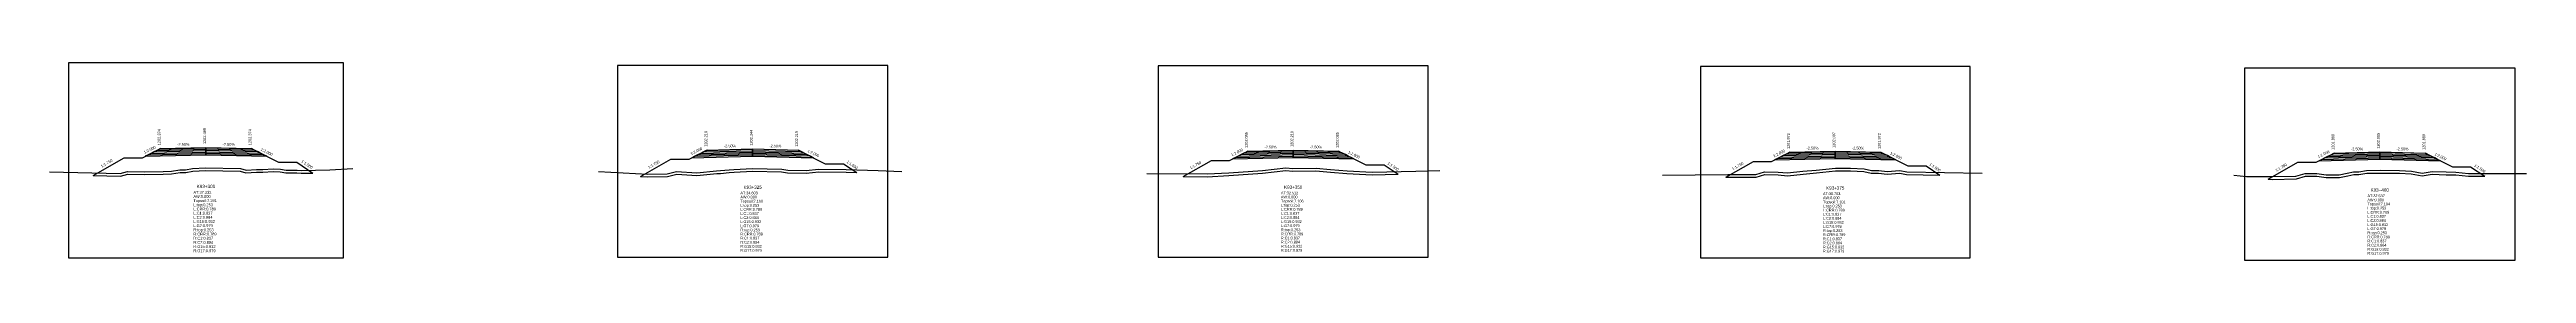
# Model space of a CAD drawing. Extents: x -7 to 78429, y 1189 to 1262.
# Drawn here: x 18694 to 18966.6, y 1190.1 to 1211.8 of the extents above; entities that cross this region are included whole.
import ezdxf
from ezdxf.enums import TextEntityAlignment as Align

# ---------------------------------------------------------------- set-up
doc = ezdxf.new("R2010")
doc.units = 0

msp = doc.modelspace()

# ---------------------------------------------------------------- linework, layer by layer
at = {"layer": 'A4_BORDER', "color": 7}
for points in [[(18696.074, 1190.398), (18726.332, 1190.398), (18726.332, 1211.792), (18696.074, 1211.792), (18696.074, 1190.398)], [(18756.502, 1190.448), (18786.241, 1190.448), (18786.241, 1211.476), (18756.502, 1211.476), (18756.502, 1190.448)], [(18816.018, 1190.464), (18845.718, 1190.464), (18845.718, 1211.464), (18816.018, 1211.464), (18816.018, 1190.464)], [(18875.676, 1190.375), (18905.376, 1190.375), (18905.376, 1211.375), (18875.676, 1211.375), (18875.676, 1190.375)], [(18935.556, 1190.126), (18965.35, 1190.126), (18965.35, 1211.192), (18935.556, 1211.192), (18935.556, 1190.126)]]:
    msp.add_lwpolyline(points, dxfattribs=at)
at = {"layer": 'CLEAR_GROUND', "color": 8}
for points in [[(18698.773, 1199.414), (18701.803, 1199.349), (18702.616, 1199.555), (18704.462, 1199.542), (18706.507, 1199.57), (18707.422, 1199.595), (18708.355, 1199.747), (18708.989, 1199.756), (18709.74, 1199.895), (18711.165, 1199.979), (18714.952, 1199.888), (18715.579, 1199.708), (18716.773, 1199.795), (18717.454, 1199.778), (18718.598, 1199.855), (18719.365, 1199.829), (18720.001, 1199.718), (18721.216, 1199.702), (18721.676, 1199.663), (18722.979, 1199.69)], [(18759.03, 1199.31), (18759.818, 1199.267), (18761.993, 1199.295), (18763.029, 1199.551), (18765.233, 1199.427), (18767.43, 1199.636), (18767.849, 1199.658), (18768.794, 1199.762), (18769.333, 1199.788), (18771.367, 1199.881), (18774.54, 1199.831), (18775.22, 1199.707), (18777.264, 1199.671), (18778.639, 1199.824), (18781.649, 1199.796), (18782.822, 1199.752)], [(18818.769, 1199.314), (18821.414, 1199.289), (18823.786, 1199.412), (18827.497, 1199.675), (18830.07, 1199.956), (18830.825, 1199.881), (18833.369, 1199.929), (18834.96, 1199.788), (18836.774, 1199.652), (18839.561, 1199.492), (18842.408, 1199.558)], [(18878.469, 1199.225), (18878.689, 1199.228), (18881.828, 1199.235), (18882.786, 1199.521), (18884.244, 1199.478), (18885.283, 1199.404), (18886.98, 1199.582), (18888.47, 1199.724), (18890.551, 1199.921), (18892.205, 1199.934), (18893.682, 1199.865), (18894.461, 1199.675), (18895.297, 1199.662), (18896.233, 1199.568), (18897.627, 1199.674), (18898.379, 1199.537), (18902.024, 1199.474)], [(18938.169, 1199.004), (18938.618, 1199), (18941.277, 1199.06), (18942.294, 1199.35), (18943.522, 1199.353), (18944.55, 1199.207), (18946.016, 1199.2), (18946.935, 1199.371), (18947.594, 1199.53), (18948.168, 1199.521), (18949.027, 1199.665), (18950.484, 1199.695), (18952.629, 1199.678), (18953.919, 1199.608), (18955.128, 1199.378), (18956.229, 1199.56), (18957.749, 1199.509), (18958.826, 1199.489), (18960.221, 1199.353), (18962.005, 1199.345)]]:
    msp.add_lwpolyline(points, dxfattribs=at)
at = {"layer": 'DESIGN_ROAD_TRIMMED', "color": 1}
for points in [[(18698.773, 1199.414), (18702.203, 1201.374), (18704.203, 1201.374), (18706.203, 1202.374), (18706.203, 1202.374), (18706.098, 1202.321), (18706.098, 1202.321), (18705.782, 1202.163), (18705.782, 1202.163), (18705.466, 1202.006), (18705.466, 1202.006), (18705.15, 1201.848), (18705.15, 1201.848), (18704.835, 1201.69), (18704.835, 1201.69), (18704.519, 1201.532), (18711.203, 1201.699), (18711.203, 1201.849), (18711.203, 1201.849), (18711.203, 1201.999), (18711.203, 1201.999), (18711.203, 1202.149), (18711.203, 1202.149), (18711.203, 1202.299), (18711.203, 1202.299), (18711.203, 1202.449), (18711.203, 1202.449), (18711.203, 1202.499), (18711.203, 1202.499), (18711.203, 1202.499), (18711.203, 1202.499), (18711.203, 1202.499), (18711.203, 1202.449), (18711.203, 1202.449), (18711.203, 1202.299), (18711.203, 1202.299), (18711.203, 1202.149), (18711.203, 1202.149), (18711.203, 1201.999), (18711.203, 1201.999), (18711.203, 1201.849), (18711.203, 1201.849), (18711.203, 1201.699), (18717.887, 1201.532), (18717.571, 1201.69), (18717.571, 1201.69), (18717.256, 1201.848), (18717.256, 1201.848), (18716.94, 1202.006), (18716.94, 1202.006), (18716.624, 1202.163), (18716.624, 1202.163), (18716.308, 1202.321), (18716.308, 1202.321), (18716.203, 1202.374), (18716.203, 1202.374), (18719.203, 1200.874), (18721.203, 1200.874), (18722.979, 1199.69)], [(18759.03, 1199.31), (18762.371, 1201.219), (18764.371, 1201.219), (18766.371, 1202.219), (18766.371, 1202.219), (18766.266, 1202.166), (18766.266, 1202.166), (18765.95, 1202.008), (18765.95, 1202.008), (18765.635, 1201.851), (18765.635, 1201.851), (18765.319, 1201.693), (18765.319, 1201.693), (18765.003, 1201.535), (18765.003, 1201.535), (18764.687, 1201.377), (18771.371, 1201.544), (18771.371, 1201.694), (18771.371, 1201.694), (18771.371, 1201.844), (18771.371, 1201.844), (18771.371, 1201.994), (18771.371, 1201.994), (18771.371, 1202.144), (18771.371, 1202.144), (18771.371, 1202.294), (18771.371, 1202.294), (18771.371, 1202.344), (18771.371, 1202.344), (18771.371, 1202.344), (18771.371, 1202.344), (18771.371, 1202.344), (18771.371, 1202.294), (18771.371, 1202.294), (18771.371, 1202.144), (18771.371, 1202.144), (18771.371, 1201.994), (18771.371, 1201.994), (18771.371, 1201.844), (18771.371, 1201.844), (18771.371, 1201.694), (18771.371, 1201.694), (18771.371, 1201.544), (18778.056, 1201.377), (18777.74, 1201.535), (18777.74, 1201.535), (18777.424, 1201.693), (18777.424, 1201.693), (18777.108, 1201.851), (18777.108, 1201.851), (18776.793, 1202.008), (18776.793, 1202.008), (18776.477, 1202.166), (18776.477, 1202.166), (18776.371, 1202.219), (18776.371, 1202.219), (18779.371, 1200.719), (18781.371, 1200.719), (18782.822, 1199.752)], [(18818.769, 1199.314), (18821.868, 1201.085), (18823.868, 1201.085), (18825.868, 1202.085), (18825.868, 1202.085), (18825.763, 1202.032), (18825.763, 1202.032), (18825.447, 1201.874), (18825.447, 1201.874), (18825.131, 1201.717), (18825.131, 1201.717), (18824.815, 1201.559), (18824.815, 1201.559), (18824.5, 1201.401), (18824.5, 1201.401), (18824.184, 1201.243), (18830.868, 1201.41), (18830.868, 1201.56), (18830.868, 1201.56), (18830.868, 1201.71), (18830.868, 1201.71), (18830.868, 1201.86), (18830.868, 1201.86), (18830.868, 1202.01), (18830.868, 1202.01), (18830.868, 1202.16), (18830.868, 1202.16), (18830.868, 1202.21), (18830.868, 1202.21), (18830.868, 1202.21), (18830.868, 1202.21), (18830.868, 1202.21), (18830.868, 1202.16), (18830.868, 1202.16), (18830.868, 1202.01), (18830.868, 1202.01), (18830.868, 1201.86), (18830.868, 1201.86), (18830.868, 1201.71), (18830.868, 1201.71), (18830.868, 1201.56), (18830.868, 1201.56), (18830.868, 1201.41), (18837.552, 1201.243), (18837.236, 1201.401), (18837.236, 1201.401), (18836.921, 1201.559), (18836.921, 1201.559), (18836.605, 1201.717), (18836.605, 1201.717), (18836.289, 1201.874), (18836.289, 1201.874), (18835.973, 1202.032), (18835.973, 1202.032), (18835.868, 1202.085), (18835.868, 1202.085), (18838.868, 1200.585), (18840.868, 1200.585), (18842.408, 1199.558)], [(18878.469, 1199.225), (18881.526, 1200.972), (18883.526, 1200.972), (18885.526, 1201.972), (18885.526, 1201.972), (18885.421, 1201.919), (18885.421, 1201.919), (18885.105, 1201.761), (18885.105, 1201.761), (18884.789, 1201.604), (18884.789, 1201.604), (18884.473, 1201.446), (18884.473, 1201.446), (18884.158, 1201.288), (18884.158, 1201.288), (18883.842, 1201.13), (18890.526, 1201.297), (18890.526, 1201.447), (18890.526, 1201.447), (18890.526, 1201.597), (18890.526, 1201.597), (18890.526, 1201.747), (18890.526, 1201.747), (18890.526, 1201.897), (18890.526, 1201.897), (18890.526, 1202.047), (18890.526, 1202.047), (18890.526, 1202.097), (18890.526, 1202.097), (18890.526, 1202.097), (18890.526, 1202.097), (18890.526, 1202.097), (18890.526, 1202.047), (18890.526, 1202.047), (18890.526, 1201.897), (18890.526, 1201.897), (18890.526, 1201.747), (18890.526, 1201.747), (18890.526, 1201.597), (18890.526, 1201.597), (18890.526, 1201.447), (18890.526, 1201.447), (18890.526, 1201.297), (18897.21, 1201.13), (18896.894, 1201.288), (18896.894, 1201.288), (18896.579, 1201.446), (18896.579, 1201.446), (18896.263, 1201.604), (18896.263, 1201.604), (18895.947, 1201.761), (18895.947, 1201.761), (18895.631, 1201.919), (18895.631, 1201.919), (18895.526, 1201.972), (18895.526, 1201.972), (18898.526, 1200.472), (18900.526, 1200.472), (18902.024, 1199.474)], [(18938.169, 1199.004), (18941.453, 1200.88), (18943.453, 1200.88), (18945.453, 1201.88), (18945.453, 1201.88), (18945.348, 1201.827), (18945.348, 1201.827), (18945.032, 1201.669), (18945.032, 1201.669), (18944.716, 1201.512), (18944.716, 1201.512), (18944.4, 1201.354), (18944.4, 1201.354), (18944.084, 1201.196), (18944.084, 1201.196), (18943.769, 1201.038), (18950.453, 1201.205), (18950.453, 1201.355), (18950.453, 1201.355), (18950.453, 1201.505), (18950.453, 1201.505), (18950.453, 1201.655), (18950.453, 1201.655), (18950.453, 1201.805), (18950.453, 1201.805), (18950.453, 1201.955), (18950.453, 1201.955), (18950.453, 1202.005), (18950.453, 1202.005), (18950.453, 1202.005), (18950.453, 1202.005), (18950.453, 1202.005), (18950.453, 1201.955), (18950.453, 1201.955), (18950.453, 1201.805), (18950.453, 1201.805), (18950.453, 1201.655), (18950.453, 1201.655), (18950.453, 1201.505), (18950.453, 1201.505), (18950.453, 1201.355), (18950.453, 1201.355), (18950.453, 1201.205), (18957.137, 1201.038), (18956.821, 1201.196), (18956.821, 1201.196), (18956.505, 1201.354), (18956.505, 1201.354), (18956.19, 1201.512), (18956.19, 1201.512), (18955.874, 1201.669), (18955.874, 1201.669), (18955.558, 1201.827), (18955.558, 1201.827), (18955.453, 1201.88), (18955.453, 1201.88), (18958.453, 1200.38), (18960.453, 1200.38), (18962.005, 1199.345)]]:
    msp.add_lwpolyline(points, dxfattribs=at)
at = {"layer": 'FINISHED_ROAD', "color": 2}
for points in [[(18702.203, 1201.374), (18704.203, 1201.374), (18706.203, 1202.374), (18706.203, 1202.374), (18711.203, 1202.499), (18716.203, 1202.374), (18716.203, 1202.374), (18719.203, 1200.874), (18721.203, 1200.874)], [(18762.371, 1201.219), (18764.371, 1201.219), (18766.371, 1202.219), (18766.371, 1202.219), (18771.371, 1202.344), (18776.371, 1202.219), (18776.371, 1202.219), (18779.371, 1200.719), (18781.371, 1200.719)], [(18821.868, 1201.085), (18823.868, 1201.085), (18825.868, 1202.085), (18825.868, 1202.085), (18830.868, 1202.21), (18835.868, 1202.085), (18835.868, 1202.085), (18838.868, 1200.585), (18840.868, 1200.585)], [(18881.526, 1200.972), (18883.526, 1200.972), (18885.526, 1201.972), (18885.526, 1201.972), (18890.526, 1202.097), (18895.526, 1201.972), (18895.526, 1201.972), (18898.526, 1200.472), (18900.526, 1200.472)], [(18941.453, 1200.88), (18943.453, 1200.88), (18945.453, 1201.88), (18945.453, 1201.88), (18950.453, 1202.005), (18955.453, 1201.88), (18955.453, 1201.88), (18958.453, 1200.38), (18960.453, 1200.38)]]:
    msp.add_lwpolyline(points, dxfattribs=at)
at = {"layer": 'LAYER_0', "color": 4}
for points in [[(18706.203, 1202.374), (18706.098, 1202.321), (18711.203, 1202.449), (18711.203, 1202.499)], [(18766.371, 1202.219), (18766.266, 1202.166), (18771.371, 1202.294), (18771.371, 1202.344)], [(18825.868, 1202.085), (18825.763, 1202.032), (18830.868, 1202.16), (18830.868, 1202.21)], [(18885.526, 1201.972), (18885.421, 1201.919), (18890.526, 1202.047), (18890.526, 1202.097)], [(18945.453, 1201.88), (18945.348, 1201.827), (18950.453, 1201.955), (18950.453, 1202.005)]]:
    msp.add_lwpolyline(points, dxfattribs=at)
at = {"layer": 'LAYER_1', "color": 4}
for points in [[(18706.098, 1202.321), (18705.782, 1202.163), (18711.203, 1202.299), (18711.203, 1202.449)], [(18766.266, 1202.166), (18765.95, 1202.008), (18771.371, 1202.144), (18771.371, 1202.294)], [(18825.763, 1202.032), (18825.447, 1201.874), (18830.868, 1202.01), (18830.868, 1202.16)], [(18885.421, 1201.919), (18885.105, 1201.761), (18890.526, 1201.897), (18890.526, 1202.047)], [(18945.348, 1201.827), (18945.032, 1201.669), (18950.453, 1201.805), (18950.453, 1201.955)]]:
    msp.add_lwpolyline(points, dxfattribs=at)
at = {"layer": 'LAYER_10', "color": 6}
for points in [[(18717.256, 1201.848), (18717.571, 1201.69), (18711.203, 1201.849), (18711.203, 1201.999)], [(18777.424, 1201.693), (18777.74, 1201.535), (18771.371, 1201.694), (18771.371, 1201.844)], [(18836.921, 1201.559), (18837.236, 1201.401), (18830.868, 1201.56), (18830.868, 1201.71)], [(18896.579, 1201.446), (18896.894, 1201.288), (18890.526, 1201.447), (18890.526, 1201.597)], [(18956.505, 1201.354), (18956.821, 1201.196), (18950.453, 1201.355), (18950.453, 1201.505)]]:
    msp.add_lwpolyline(points, dxfattribs=at)
at = {"layer": 'LAYER_11', "color": 6}
for points in [[(18717.571, 1201.69), (18717.887, 1201.532), (18711.203, 1201.699), (18711.203, 1201.849)], [(18777.74, 1201.535), (18778.056, 1201.377), (18771.371, 1201.544), (18771.371, 1201.694)], [(18837.236, 1201.401), (18837.552, 1201.243), (18830.868, 1201.41), (18830.868, 1201.56)], [(18896.894, 1201.288), (18897.21, 1201.13), (18890.526, 1201.297), (18890.526, 1201.447)], [(18956.821, 1201.196), (18957.137, 1201.038), (18950.453, 1201.205), (18950.453, 1201.355)]]:
    msp.add_lwpolyline(points, dxfattribs=at)
at = {"layer": 'LAYER_2', "color": 4}
for points in [[(18705.782, 1202.163), (18705.466, 1202.006), (18711.203, 1202.149), (18711.203, 1202.299)], [(18765.95, 1202.008), (18765.635, 1201.851), (18771.371, 1201.994), (18771.371, 1202.144)], [(18825.447, 1201.874), (18825.131, 1201.717), (18830.868, 1201.86), (18830.868, 1202.01)], [(18885.105, 1201.761), (18884.789, 1201.604), (18890.526, 1201.747), (18890.526, 1201.897)], [(18945.032, 1201.669), (18944.716, 1201.512), (18950.453, 1201.655), (18950.453, 1201.805)]]:
    msp.add_lwpolyline(points, dxfattribs=at)
at = {"layer": 'LAYER_3', "color": 4}
for points in [[(18705.466, 1202.006), (18705.15, 1201.848), (18711.203, 1201.999), (18711.203, 1202.149)], [(18765.635, 1201.851), (18765.319, 1201.693), (18771.371, 1201.844), (18771.371, 1201.994)], [(18825.131, 1201.717), (18824.815, 1201.559), (18830.868, 1201.71), (18830.868, 1201.86)], [(18884.789, 1201.604), (18884.473, 1201.446), (18890.526, 1201.597), (18890.526, 1201.747)], [(18944.716, 1201.512), (18944.4, 1201.354), (18950.453, 1201.505), (18950.453, 1201.655)]]:
    msp.add_lwpolyline(points, dxfattribs=at)
at = {"layer": 'LAYER_4', "color": 4}
for points in [[(18705.15, 1201.848), (18704.835, 1201.69), (18711.203, 1201.849), (18711.203, 1201.999)], [(18765.319, 1201.693), (18765.003, 1201.535), (18771.371, 1201.694), (18771.371, 1201.844)], [(18824.815, 1201.559), (18824.5, 1201.401), (18830.868, 1201.56), (18830.868, 1201.71)], [(18884.473, 1201.446), (18884.158, 1201.288), (18890.526, 1201.447), (18890.526, 1201.597)], [(18944.4, 1201.354), (18944.084, 1201.196), (18950.453, 1201.355), (18950.453, 1201.505)]]:
    msp.add_lwpolyline(points, dxfattribs=at)
at = {"layer": 'LAYER_5', "color": 4}
for points in [[(18704.835, 1201.69), (18704.519, 1201.532), (18711.203, 1201.699), (18711.203, 1201.849)], [(18765.003, 1201.535), (18764.687, 1201.377), (18771.371, 1201.544), (18771.371, 1201.694)], [(18824.5, 1201.401), (18824.184, 1201.243), (18830.868, 1201.41), (18830.868, 1201.56)], [(18884.158, 1201.288), (18883.842, 1201.13), (18890.526, 1201.297), (18890.526, 1201.447)], [(18944.084, 1201.196), (18943.769, 1201.038), (18950.453, 1201.205), (18950.453, 1201.355)]]:
    msp.add_lwpolyline(points, dxfattribs=at)
at = {"layer": 'LAYER_6', "color": 6}
for points in [[(18716.203, 1202.374), (18716.308, 1202.321), (18711.203, 1202.449), (18711.203, 1202.499)], [(18776.371, 1202.219), (18776.477, 1202.166), (18771.371, 1202.294), (18771.371, 1202.344)], [(18835.868, 1202.085), (18835.973, 1202.032), (18830.868, 1202.16), (18830.868, 1202.21)], [(18895.526, 1201.972), (18895.631, 1201.919), (18890.526, 1202.047), (18890.526, 1202.097)], [(18955.453, 1201.88), (18955.558, 1201.827), (18950.453, 1201.955), (18950.453, 1202.005)]]:
    msp.add_lwpolyline(points, dxfattribs=at)
at = {"layer": 'LAYER_7', "color": 6}
for points in [[(18716.308, 1202.321), (18716.624, 1202.163), (18711.203, 1202.299), (18711.203, 1202.449)], [(18776.477, 1202.166), (18776.793, 1202.008), (18771.371, 1202.144), (18771.371, 1202.294)], [(18835.973, 1202.032), (18836.289, 1201.874), (18830.868, 1202.01), (18830.868, 1202.16)], [(18895.631, 1201.919), (18895.947, 1201.761), (18890.526, 1201.897), (18890.526, 1202.047)], [(18955.558, 1201.827), (18955.874, 1201.669), (18950.453, 1201.805), (18950.453, 1201.955)]]:
    msp.add_lwpolyline(points, dxfattribs=at)
at = {"layer": 'LAYER_8', "color": 6}
for points in [[(18716.624, 1202.163), (18716.94, 1202.006), (18711.203, 1202.149), (18711.203, 1202.299)], [(18776.793, 1202.008), (18777.108, 1201.851), (18771.371, 1201.994), (18771.371, 1202.144)], [(18836.289, 1201.874), (18836.605, 1201.717), (18830.868, 1201.86), (18830.868, 1202.01)], [(18895.947, 1201.761), (18896.263, 1201.604), (18890.526, 1201.747), (18890.526, 1201.897)], [(18955.874, 1201.669), (18956.19, 1201.512), (18950.453, 1201.655), (18950.453, 1201.805)]]:
    msp.add_lwpolyline(points, dxfattribs=at)
at = {"layer": 'LAYER_9', "color": 6}
for points in [[(18716.94, 1202.006), (18717.256, 1201.848), (18711.203, 1201.999), (18711.203, 1202.149)], [(18777.108, 1201.851), (18777.424, 1201.693), (18771.371, 1201.844), (18771.371, 1201.994)], [(18836.605, 1201.717), (18836.921, 1201.559), (18830.868, 1201.71), (18830.868, 1201.86)], [(18896.263, 1201.604), (18896.579, 1201.446), (18890.526, 1201.597), (18890.526, 1201.747)], [(18956.19, 1201.512), (18956.505, 1201.354), (18950.453, 1201.505), (18950.453, 1201.655)]]:
    msp.add_lwpolyline(points, dxfattribs=at)
at = {"layer": 'NATURAL_GROUND', "color": 3}
for points in [[(18693.987, 1199.816), (18701.769, 1199.65), (18702.58, 1199.855), (18704.461, 1199.842), (18706.501, 1199.87), (18707.394, 1199.894), (18708.329, 1200.047), (18708.96, 1200.056), (18709.704, 1200.193), (18711.16, 1200.279), (18714.998, 1200.187), (18715.611, 1200.011), (18716.766, 1200.095), (18717.448, 1200.078), (18718.593, 1200.155), (18719.396, 1200.128), (18720.029, 1200.018), (18721.231, 1200.002), (18721.686, 1199.963), (18724.824, 1200.029), (18727.377, 1200.209)], [(18754.403, 1199.862), (18759.824, 1199.567), (18761.954, 1199.595), (18763, 1199.853), (18765.227, 1199.728), (18767.407, 1199.935), (18767.824, 1199.957), (18768.77, 1200.061), (18769.318, 1200.088), (18771.362, 1200.181), (18774.569, 1200.131), (18775.249, 1200.007), (18777.25, 1199.971), (18778.623, 1200.124), (18781.656, 1200.096), (18785.186, 1199.964), (18787.795, 1199.852)], [(18814.766, 1199.653), (18821.408, 1199.589), (18823.768, 1199.711), (18827.47, 1199.974), (18830.069, 1200.258), (18830.837, 1200.181), (18833.379, 1200.229), (18834.984, 1200.087), (18836.794, 1199.951), (18839.566, 1199.792), (18844.363, 1199.904), (18847.007, 1199.979)], [(18871.529, 1199.442), (18878.687, 1199.528), (18881.784, 1199.535), (18882.746, 1199.822), (18884.259, 1199.778), (18885.278, 1199.705), (18886.95, 1199.881), (18888.442, 1200.023), (18890.536, 1200.221), (18892.211, 1200.234), (18893.725, 1200.163), (18894.499, 1199.974), (18895.314, 1199.962), (18896.237, 1199.869), (18897.643, 1199.976), (18898.409, 1199.837), (18906.683, 1199.692)], [(18934.378, 1199.461), (18935.8, 1199.324), (18938.616, 1199.3), (18941.232, 1199.359), (18942.252, 1199.65), (18943.543, 1199.653), (18944.572, 1199.507), (18945.989, 1199.5), (18946.872, 1199.664), (18947.561, 1199.831), (18948.146, 1199.821), (18948.999, 1199.964), (18950.482, 1199.995), (18952.639, 1199.978), (18953.955, 1199.906), (18955.132, 1199.683), (18956.21, 1199.861), (18957.757, 1199.809), (18958.844, 1199.789), (18960.236, 1199.653), (18963.948, 1199.637), (18966.6, 1199.633)]]:
    msp.add_lwpolyline(points, dxfattribs=at)
at = {"layer": 'STRUCTURE_LEFT', "color": 4}
for points in [[(18706.203, 1202.374), (18706.098, 1202.321), (18706.098, 1202.321), (18705.782, 1202.163), (18705.782, 1202.163), (18705.466, 1202.006), (18705.466, 1202.006), (18705.15, 1201.848), (18705.15, 1201.848), (18704.835, 1201.69), (18704.835, 1201.69), (18704.519, 1201.532), (18711.203, 1201.699), (18711.203, 1201.849), (18711.203, 1201.849), (18711.203, 1201.999), (18711.203, 1201.999), (18711.203, 1202.149), (18711.203, 1202.149), (18711.203, 1202.299), (18711.203, 1202.299), (18711.203, 1202.449), (18711.203, 1202.449), (18711.203, 1202.499), (18711.203, 1202.499)], [(18766.371, 1202.219), (18766.266, 1202.166), (18766.266, 1202.166), (18765.95, 1202.008), (18765.95, 1202.008), (18765.635, 1201.851), (18765.635, 1201.851), (18765.319, 1201.693), (18765.319, 1201.693), (18765.003, 1201.535), (18765.003, 1201.535), (18764.687, 1201.377), (18771.371, 1201.544), (18771.371, 1201.694), (18771.371, 1201.694), (18771.371, 1201.844), (18771.371, 1201.844), (18771.371, 1201.994), (18771.371, 1201.994), (18771.371, 1202.144), (18771.371, 1202.144), (18771.371, 1202.294), (18771.371, 1202.294), (18771.371, 1202.344), (18771.371, 1202.344)], [(18825.868, 1202.085), (18825.763, 1202.032), (18825.763, 1202.032), (18825.447, 1201.874), (18825.447, 1201.874), (18825.131, 1201.717), (18825.131, 1201.717), (18824.815, 1201.559), (18824.815, 1201.559), (18824.5, 1201.401), (18824.5, 1201.401), (18824.184, 1201.243), (18830.868, 1201.41), (18830.868, 1201.56), (18830.868, 1201.56), (18830.868, 1201.71), (18830.868, 1201.71), (18830.868, 1201.86), (18830.868, 1201.86), (18830.868, 1202.01), (18830.868, 1202.01), (18830.868, 1202.16), (18830.868, 1202.16), (18830.868, 1202.21), (18830.868, 1202.21)], [(18885.526, 1201.972), (18885.421, 1201.919), (18885.421, 1201.919), (18885.105, 1201.761), (18885.105, 1201.761), (18884.789, 1201.604), (18884.789, 1201.604), (18884.473, 1201.446), (18884.473, 1201.446), (18884.158, 1201.288), (18884.158, 1201.288), (18883.842, 1201.13), (18890.526, 1201.297), (18890.526, 1201.447), (18890.526, 1201.447), (18890.526, 1201.597), (18890.526, 1201.597), (18890.526, 1201.747), (18890.526, 1201.747), (18890.526, 1201.897), (18890.526, 1201.897), (18890.526, 1202.047), (18890.526, 1202.047), (18890.526, 1202.097), (18890.526, 1202.097)], [(18945.453, 1201.88), (18945.348, 1201.827), (18945.348, 1201.827), (18945.032, 1201.669), (18945.032, 1201.669), (18944.716, 1201.512), (18944.716, 1201.512), (18944.4, 1201.354), (18944.4, 1201.354), (18944.084, 1201.196), (18944.084, 1201.196), (18943.769, 1201.038), (18950.453, 1201.205), (18950.453, 1201.355), (18950.453, 1201.355), (18950.453, 1201.505), (18950.453, 1201.505), (18950.453, 1201.655), (18950.453, 1201.655), (18950.453, 1201.805), (18950.453, 1201.805), (18950.453, 1201.955), (18950.453, 1201.955), (18950.453, 1202.005), (18950.453, 1202.005)]]:
    msp.add_lwpolyline(points, dxfattribs=at)
at = {"layer": 'STRUCTURE_RIGHT', "color": 6}
for points in [[(18711.203, 1202.499), (18711.203, 1202.499), (18711.203, 1202.449), (18711.203, 1202.449), (18711.203, 1202.299), (18711.203, 1202.299), (18711.203, 1202.149), (18711.203, 1202.149), (18711.203, 1201.999), (18711.203, 1201.999), (18711.203, 1201.849), (18711.203, 1201.849), (18711.203, 1201.699), (18717.887, 1201.532), (18717.571, 1201.69), (18717.571, 1201.69), (18717.256, 1201.848), (18717.256, 1201.848), (18716.94, 1202.006), (18716.94, 1202.006), (18716.624, 1202.163), (18716.624, 1202.163), (18716.308, 1202.321), (18716.308, 1202.321), (18716.203, 1202.374)], [(18771.371, 1202.344), (18771.371, 1202.344), (18771.371, 1202.294), (18771.371, 1202.294), (18771.371, 1202.144), (18771.371, 1202.144), (18771.371, 1201.994), (18771.371, 1201.994), (18771.371, 1201.844), (18771.371, 1201.844), (18771.371, 1201.694), (18771.371, 1201.694), (18771.371, 1201.544), (18778.056, 1201.377), (18777.74, 1201.535), (18777.74, 1201.535), (18777.424, 1201.693), (18777.424, 1201.693), (18777.108, 1201.851), (18777.108, 1201.851), (18776.793, 1202.008), (18776.793, 1202.008), (18776.477, 1202.166), (18776.477, 1202.166), (18776.371, 1202.219)], [(18830.868, 1202.21), (18830.868, 1202.21), (18830.868, 1202.16), (18830.868, 1202.16), (18830.868, 1202.01), (18830.868, 1202.01), (18830.868, 1201.86), (18830.868, 1201.86), (18830.868, 1201.71), (18830.868, 1201.71), (18830.868, 1201.56), (18830.868, 1201.56), (18830.868, 1201.41), (18837.552, 1201.243), (18837.236, 1201.401), (18837.236, 1201.401), (18836.921, 1201.559), (18836.921, 1201.559), (18836.605, 1201.717), (18836.605, 1201.717), (18836.289, 1201.874), (18836.289, 1201.874), (18835.973, 1202.032), (18835.973, 1202.032), (18835.868, 1202.085)], [(18890.526, 1202.097), (18890.526, 1202.097), (18890.526, 1202.047), (18890.526, 1202.047), (18890.526, 1201.897), (18890.526, 1201.897), (18890.526, 1201.747), (18890.526, 1201.747), (18890.526, 1201.597), (18890.526, 1201.597), (18890.526, 1201.447), (18890.526, 1201.447), (18890.526, 1201.297), (18897.21, 1201.13), (18896.894, 1201.288), (18896.894, 1201.288), (18896.579, 1201.446), (18896.579, 1201.446), (18896.263, 1201.604), (18896.263, 1201.604), (18895.947, 1201.761), (18895.947, 1201.761), (18895.631, 1201.919), (18895.631, 1201.919), (18895.526, 1201.972)], [(18950.453, 1202.005), (18950.453, 1202.005), (18950.453, 1201.955), (18950.453, 1201.955), (18950.453, 1201.805), (18950.453, 1201.805), (18950.453, 1201.655), (18950.453, 1201.655), (18950.453, 1201.505), (18950.453, 1201.505), (18950.453, 1201.355), (18950.453, 1201.355), (18950.453, 1201.205), (18957.137, 1201.038), (18956.821, 1201.196), (18956.821, 1201.196), (18956.505, 1201.354), (18956.505, 1201.354), (18956.19, 1201.512), (18956.19, 1201.512), (18955.874, 1201.669), (18955.874, 1201.669), (18955.558, 1201.827), (18955.558, 1201.827), (18955.453, 1201.88)]]:
    msp.add_lwpolyline(points, dxfattribs=at)

# ---------------------------------------------------------------- texts
at = {"layer": 'INFO_TEXT'}
for s, height, p in [('AT:37.332', 0.31, (18709.828, 1197.427)), ('AW:0.000', 0.31, (18709.828, 1196.969)), ('Topsoil:7.291', 0.31, (18709.828, 1196.51)), ('AT:34.603', 0.3, (18770.02, 1197.357)), ('AW:0.000', 0.3, (18770.02, 1196.907)), ('Topsoil:7.160', 0.3, (18770.02, 1196.456)), ('AT:32.512', 0.3, (18829.518, 1197.364)), ('AW:0.000', 0.3, (18829.518, 1196.914)), ('Topsoil:7.106', 0.3, (18829.518, 1196.464)), ('AT:30.703', 0.3, (18889.176, 1197.275)), ('AW:0.000', 0.3, (18889.176, 1196.825)), ('AT:32.537', 0.3, (18949.099, 1197.048)), ('AW:0.000', 0.3, (18949.099, 1196.596)), ('L:top:0.253', 0.31, (18709.828, 1196.052)), ('L:CRR:0.789', 0.31, (18709.828, 1195.593)), ('L:C1:0.837', 0.31, (18709.828, 1195.135)), ('L:C2:0.884', 0.31, (18709.828, 1194.677)), ('L:G15:0.932', 0.31, (18709.828, 1194.218)), ('L:G7:0.979', 0.31, (18709.828, 1193.76)), ('L:top:0.253', 0.3, (18770.02, 1196.005)), ('L:CRR:0.789', 0.3, (18770.02, 1195.555)), ('L:C1:0.837', 0.3, (18770.02, 1195.104)), ('L:C2:0.884', 0.3, (18770.02, 1194.654)), ('L:G15:0.932', 0.3, (18770.02, 1194.203)), ('L:G7:0.979', 0.3, (18770.02, 1193.752)), ('L:top:0.253', 0.3, (18829.518, 1196.014)), ('L:CRR:0.789', 0.3, (18829.518, 1195.564)), ('L:C1:0.837', 0.3, (18829.518, 1195.114)), ('L:C2:0.884', 0.3, (18829.518, 1194.664)), ('L:G15:0.932', 0.3, (18829.518, 1194.214)), ('L:G7:0.979', 0.3, (18829.518, 1193.764)), ('Topsoil:7.101', 0.3, (18889.176, 1196.375)), ('L:top:0.253', 0.3, (18889.176, 1195.925)), ('L:CRR:0.789', 0.3, (18889.176, 1195.475)), ('L:C1:0.837', 0.3, (18889.176, 1195.025)), ('L:C2:0.884', 0.3, (18889.176, 1194.575)), ('L:G15:0.932', 0.3, (18889.176, 1194.125)), ('Topsoil:7.194', 0.3, (18949.099, 1196.145)), ('L:top:0.253', 0.3, (18949.099, 1195.693)), ('L:CRR:0.789', 0.3, (18949.099, 1195.242)), ('L:C1:0.837', 0.3, (18949.099, 1194.79)), ('L:C2:0.884', 0.3, (18949.099, 1194.339)), ('L:G15:0.932', 0.3, (18949.099, 1193.888)), ('R:top:0.253', 0.31, (18709.828, 1193.301)), ('R:CRR:0.789', 0.31, (18709.828, 1192.843)), ('R:C1:0.837', 0.31, (18709.828, 1192.384)), ('R:C2:0.884', 0.31, (18709.828, 1191.926)), ('R:G15:0.932', 0.31, (18709.828, 1191.467)), ('R:G17:0.979', 0.31, (18709.828, 1191.009)), ('R:top:0.253', 0.3, (18770.02, 1193.302)), ('R:CRR:0.789', 0.3, (18770.02, 1192.851)), ('R:C1:0.837', 0.3, (18770.02, 1192.401)), ('R:C2:0.884', 0.3, (18770.02, 1191.95)), ('R:G15:0.932', 0.3, (18770.02, 1191.499)), ('R:G17:0.979', 0.3, (18770.02, 1191.049)), ('R:top:0.253', 0.3, (18829.518, 1193.314)), ('R:CRR:0.789', 0.3, (18829.518, 1192.864)), ('R:C1:0.837', 0.3, (18829.518, 1192.414)), ('R:C2:0.884', 0.3, (18829.518, 1191.964)), ('R:G15:0.932', 0.3, (18829.518, 1191.514)), ('R:G17:0.979', 0.3, (18829.518, 1191.064)), ('L:G7:0.979', 0.3, (18889.176, 1193.675)), ('R:top:0.253', 0.3, (18889.176, 1193.225)), ('R:CRR:0.789', 0.3, (18889.176, 1192.775)), ('R:C1:0.837', 0.3, (18889.176, 1192.325)), ('R:C2:0.884', 0.3, (18889.176, 1191.875)), ('R:G15:0.932', 0.3, (18889.176, 1191.425)), ('L:G7:0.979', 0.3, (18949.099, 1193.436)), ('R:top:0.253', 0.3, (18949.099, 1192.985)), ('R:CRR:0.789', 0.3, (18949.099, 1192.533)), ('R:C1:0.837', 0.3, (18949.099, 1192.082)), ('R:C2:0.884', 0.3, (18949.099, 1191.63)), ('R:G15:0.932', 0.3, (18949.099, 1191.179)), ('R:G17:0.979', 0.3, (18889.176, 1190.975)), ('R:G17:0.979', 0.3, (18949.099, 1190.728))]:
    msp.add_text(s, height=height, dxfattribs=at).set_placement(p)
at = {"layer": 'LEFT_TEXT_H'}
for s, height, p in [('1202.374', 0.306, (18706.203, 1202.741)), ('1202.219', 0.3, (18766.371, 1202.579)), ('1202.085', 0.3, (18825.868, 1202.445)), ('1201.972', 0.3, (18885.526, 1202.332)), ('1201.880', 0.301, (18945.453, 1202.241))]:
    msp.add_text(s, height=height, rotation=90, dxfattribs=at).set_placement(p)
at = {"layer": 'POINT_TEXT_H'}
for s, height, p in [('1202.499', 0.306, (18711.203, 1202.866)), ('1202.344', 0.3, (18771.371, 1202.704)), ('1202.210', 0.3, (18830.868, 1202.57)), ('1202.097', 0.3, (18890.526, 1202.457)), ('1202.005', 0.301, (18950.453, 1202.366))]:
    msp.add_text(s, height=height, rotation=90, dxfattribs=at).set_placement(p)
at = {"layer": 'RIGHT_TEXT_H'}
for s, height, p in [('1202.374', 0.306, (18716.203, 1202.741)), ('1202.219', 0.3, (18776.371, 1202.579)), ('1202.085', 0.3, (18835.868, 1202.445)), ('1201.972', 0.3, (18895.526, 1202.332)), ('1201.880', 0.301, (18955.453, 1202.241))]:
    msp.add_text(s, height=height, rotation=90, dxfattribs=at).set_placement(p)
at = {"layer": 'SLOPE_left'}
for s, height, rotation, p in [('1:2.000', 0.306, 26.565, (18705.121, 1202.038)), ('1:2.000', 0.3, 26.565, (18765.291, 1201.88)), ('1:2.000', 0.3, 26.565, (18824.787, 1201.746)), ('1:2.000', 0.3, 26.565, (18884.446, 1201.633)), ('1:1.750', 0.306, 29.745, (18700.397, 1200.553)), ('1:1.750', 0.3, 29.745, (18760.611, 1200.421)), ('1:1.750', 0.3, 29.745, (18820.229, 1200.356)), ('1:1.750', 0.3, 29.745, (18879.908, 1200.255)), ('1:1.750', 0.301, 29.745, (18939.722, 1200.099)), ('1:2.000', 0.301, 26.565, (18944.372, 1201.542))]:
    msp.add_text(s, height=height, rotation=rotation, dxfattribs=at).set_placement(p, align=Align.BOTTOM_CENTER)
at = {"layer": 'SLOPE_right'}
for s, height, rotation, p in [('1:2.000', 0.306, -26.565, (18717.785, 1201.788)), ('1:2.000', 0.3, -26.565, (18777.952, 1201.63)), ('1:1.500', 0.306, -33.69, (18722.193, 1200.435)), ('1:1.500', 0.3, -33.69, (18782.197, 1200.386)), ('1:2.000', 0.3, -26.565, (18837.448, 1201.496)), ('1:1.500', 0.3, -33.69, (18841.738, 1200.221)), ('1:2.000', 0.3, -26.565, (18897.107, 1201.383)), ('1:1.500', 0.3, -33.69, (18901.375, 1200.123)), ('1:2.000', 0.301, -26.565, (18957.034, 1201.292)), ('1:1.500', 0.301, -33.69, (18961.329, 1200.013))]:
    msp.add_text(s, height=height, rotation=rotation, dxfattribs=at).set_placement(p, align=Align.BOTTOM_CENTER)
at = {"layer": 'SLOPE_TEXT'}
for height, p in [(0.306, (18708.703, 1202.681)), (0.306, (18713.703, 1202.681)), (0.3, (18768.871, 1202.522)), (0.3, (18773.871, 1202.522)), (0.3, (18828.368, 1202.388)), (0.3, (18833.368, 1202.388)), (0.3, (18888.026, 1202.274)), (0.3, (18893.026, 1202.274)), (0.301, (18947.953, 1202.183)), (0.301, (18952.953, 1202.183))]:
    msp.add_text('-2.50%', height=height, dxfattribs=at).set_placement(p, align=Align.CENTER)
at = {"layer": 'STATION_TITLE'}
for s, height, p in [('K93+300', 0.367, (18711.203, 1198.039)), ('K93+325', 0.36, (18771.371, 1197.958)), ('K93+350', 0.36, (18830.868, 1197.964)), ('K93+375', 0.36, (18890.526, 1197.875)), ('K93+400', 0.361, (18950.453, 1197.65))]:
    msp.add_text(s, height=height, dxfattribs=at).set_placement(p, align=Align.CENTER)

doc.saveas('drawing.dxf')
